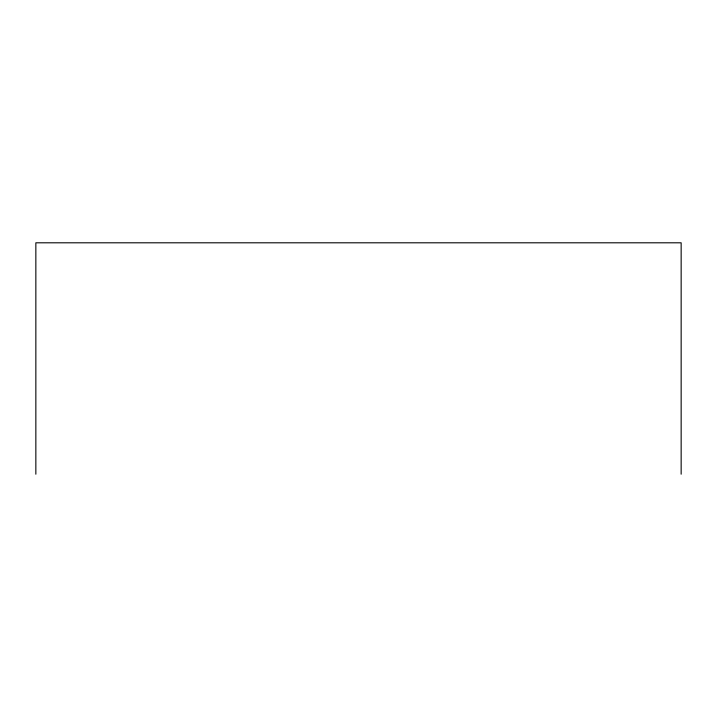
<?xml version="1.0" encoding="UTF-8"?>
<svg xmlns="http://www.w3.org/2000/svg" width="717" height="717" viewBox="0 0 717 717"><rect width="100%" height="100%" fill="white"/><g stroke="black" fill="none" stroke-linecap="round" stroke-linejoin="round"><path stroke-width="1.08" d="M681.15 474.197L681.15 242.803L35.85 242.803L35.85 474.197"/></g></svg>
